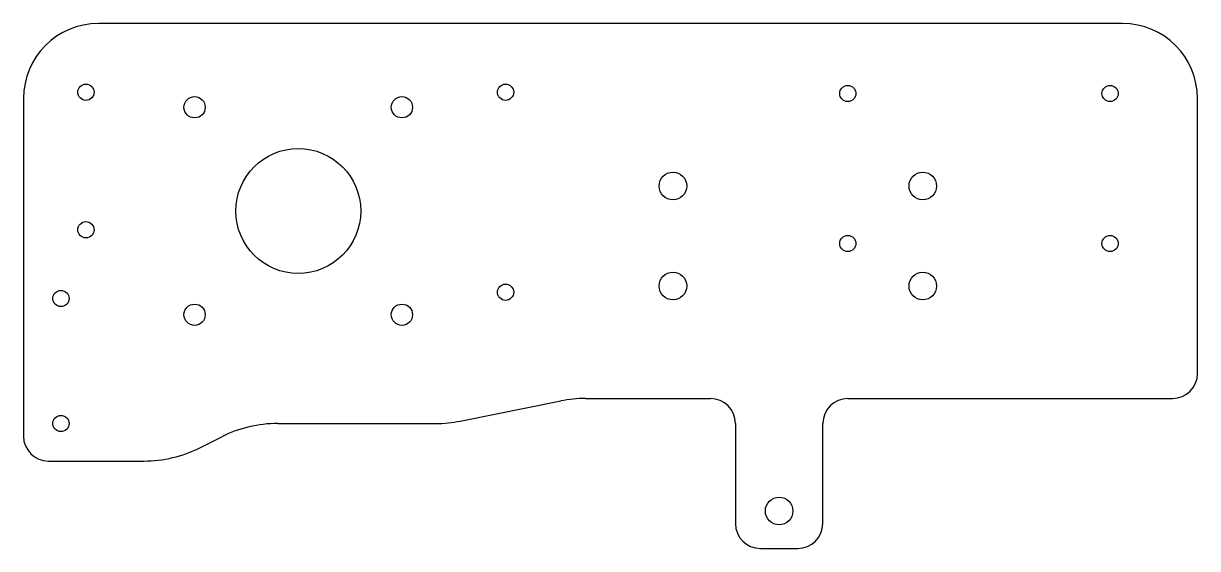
# Model space of a CAD drawing. Header units: millimetres. Extents: x -470 to 0, y -90 to 120.
import ezdxf

# ---------------------------------------------------------------- set-up
doc = ezdxf.new("R2010")
doc.units = ezdxf.units.MM

msp = doc.modelspace()

# ---------------------------------------------------------------- linework, layer by layer
at = {"color": 7, "linetype": 'Continuous', "lineweight": 25}
for p, q in [((-30, 120), (-440, 120)), ((-470, 90), (-470, -45)), ((0, -20), (0, 90)), ((-295.15, -39.03), (-254.85, -30.97)), ((-245.05, -30), (-195, -30)), ((-140, -30), (-10, -30)), ((-368.2, -40), (-304.95, -40)), ((-185, -40), (-185, -80)), ((-150, -80), (-150, -40)), ((-399.44, -49.72), (-390.56, -45.28)), ((-460, -55), (-421.8, -55)), ((-175, -90), (-160, -90))]:
    msp.add_line(p, q, dxfattribs=at)
for centre, radius in [((-445, 92.5), 3.25), ((-277, 92.5), 3.25), ((-140, 92), 3.25), ((-35, 92), 3.25), ((-401.5, 86.5), 4.25), ((-318.5, 86.5), 4.25), ((-360, 45), 25), ((-210, 55), 5.5), ((-110, 55), 5.5), ((-445, 37.5), 3.25), ((-140, 32), 3.25), ((-35, 32), 3.25), ((-210, 15), 5.5), ((-110, 15), 5.5), ((-277, 12.5), 3.25), ((-455, 10), 3.25), ((-401.5, 3.5), 4.25), ((-318.5, 3.5), 4.25), ((-455, -40), 3.25), ((-167.5, -75), 5.5)]:
    msp.add_circle(centre, radius, dxfattribs=at)
for centre, radius, start, end in [((-440, 90), 30, 90, 180), ((-30, 90), 30, 0, 90), ((-10, -20), 10, 270, 0), ((-245.05, -80), 50, 90, 101.3099), ((-195, -40), 10, 0, 90), ((-140, -40), 10, 90, 180), ((-368.2, -90), 50, 90, 116.5651), ((-304.95, 10), 50, 270, 281.3099), ((-460, -45), 10, 180, 270), ((-421.8, -5), 50, 270, 296.5651), ((-175, -80), 10, 180, 270), ((-160, -80), 10, 270, 0)]:
    msp.add_arc(centre, radius, start, end, dxfattribs=at)

doc.saveas('drawing.dxf')
